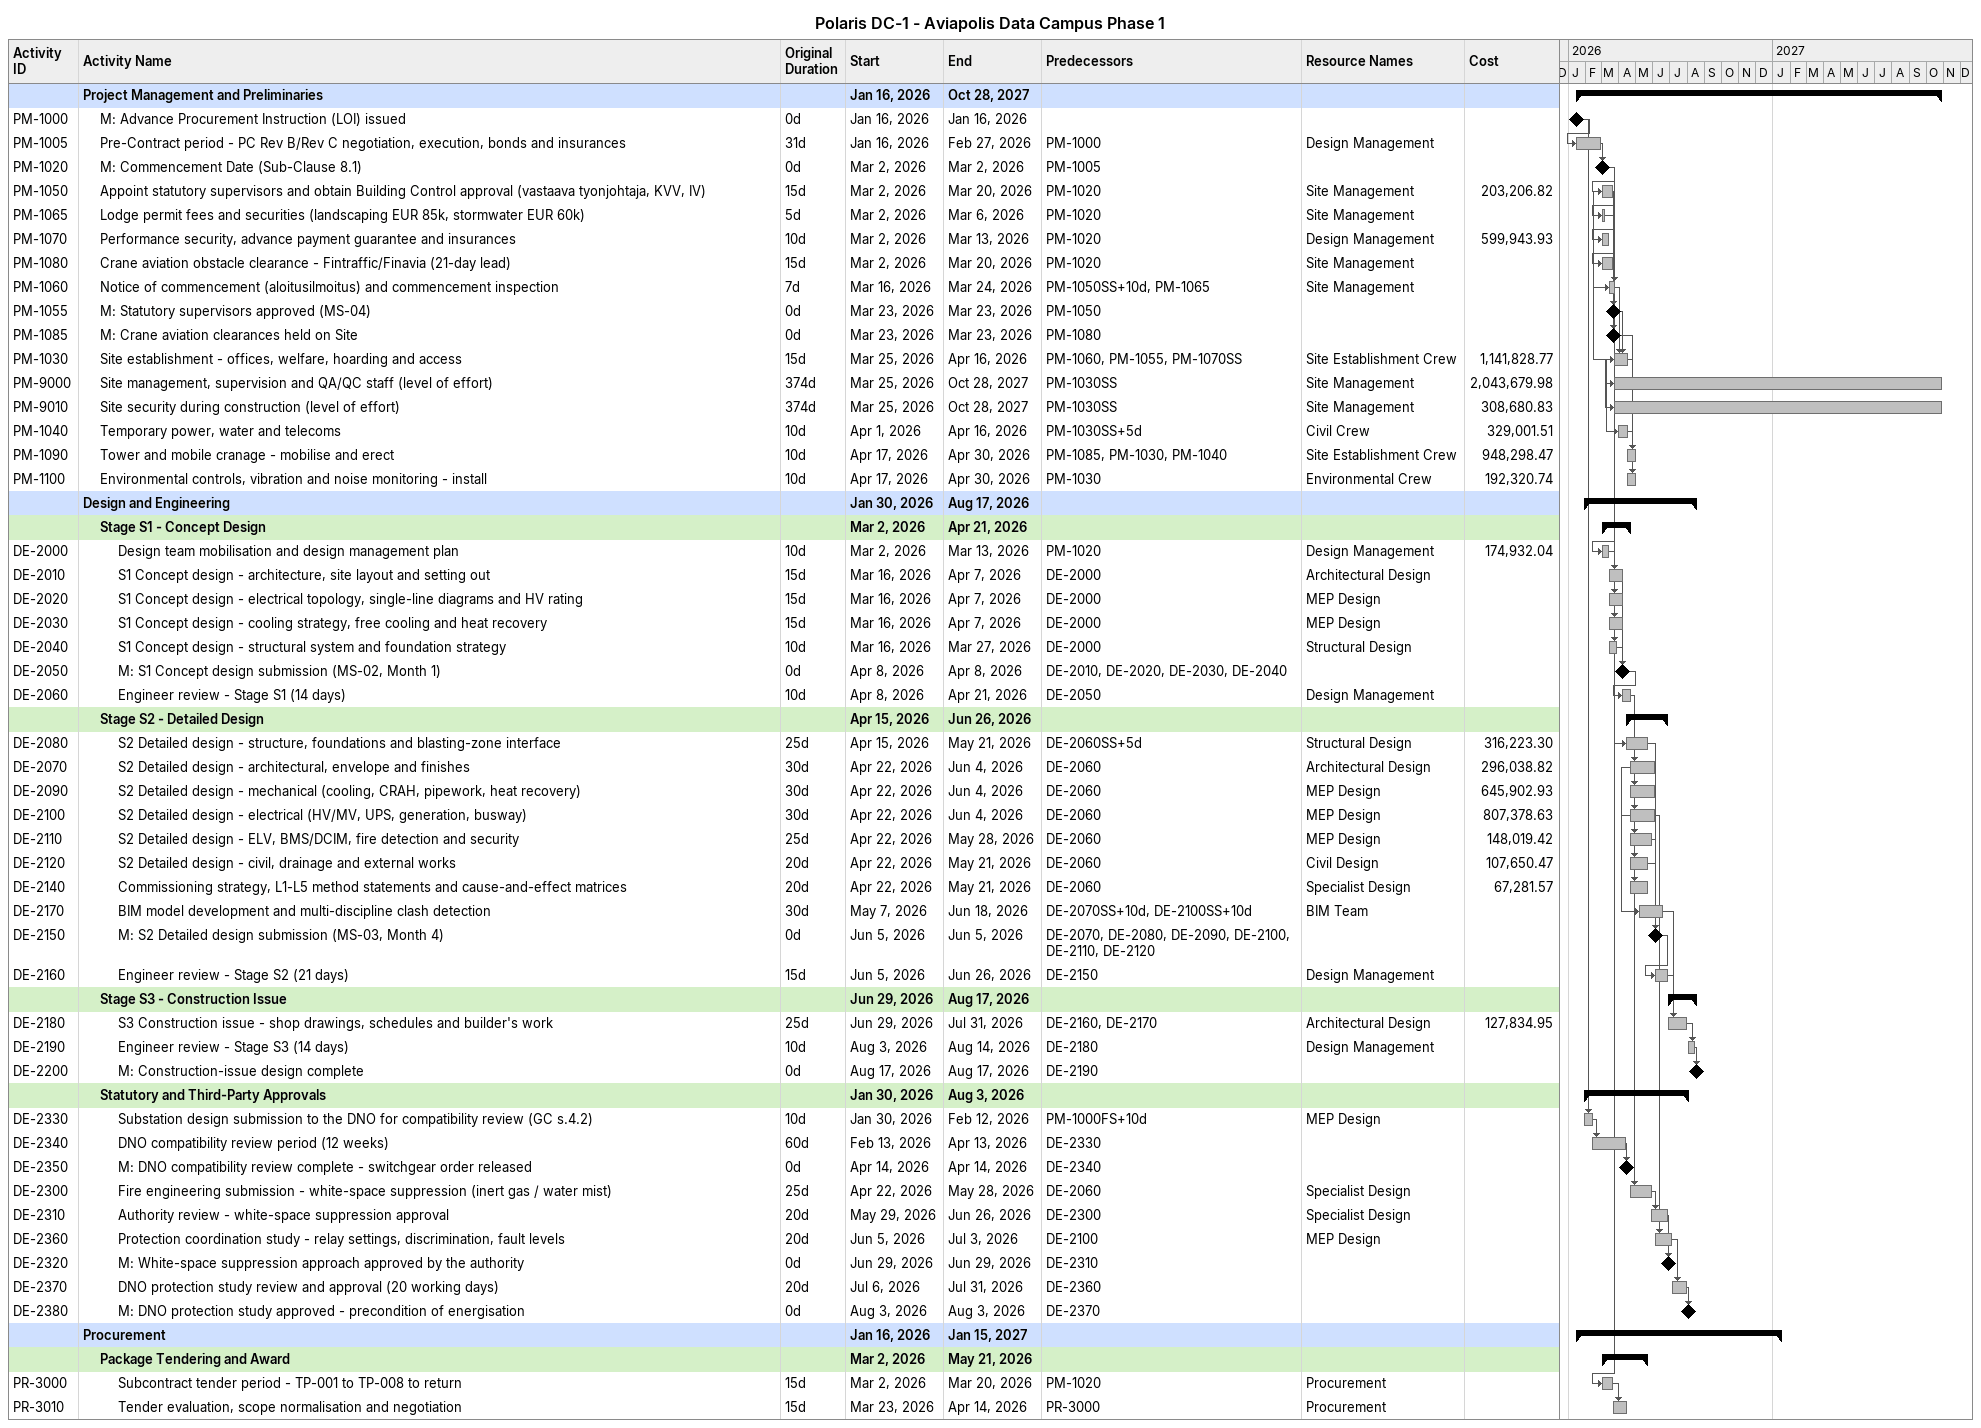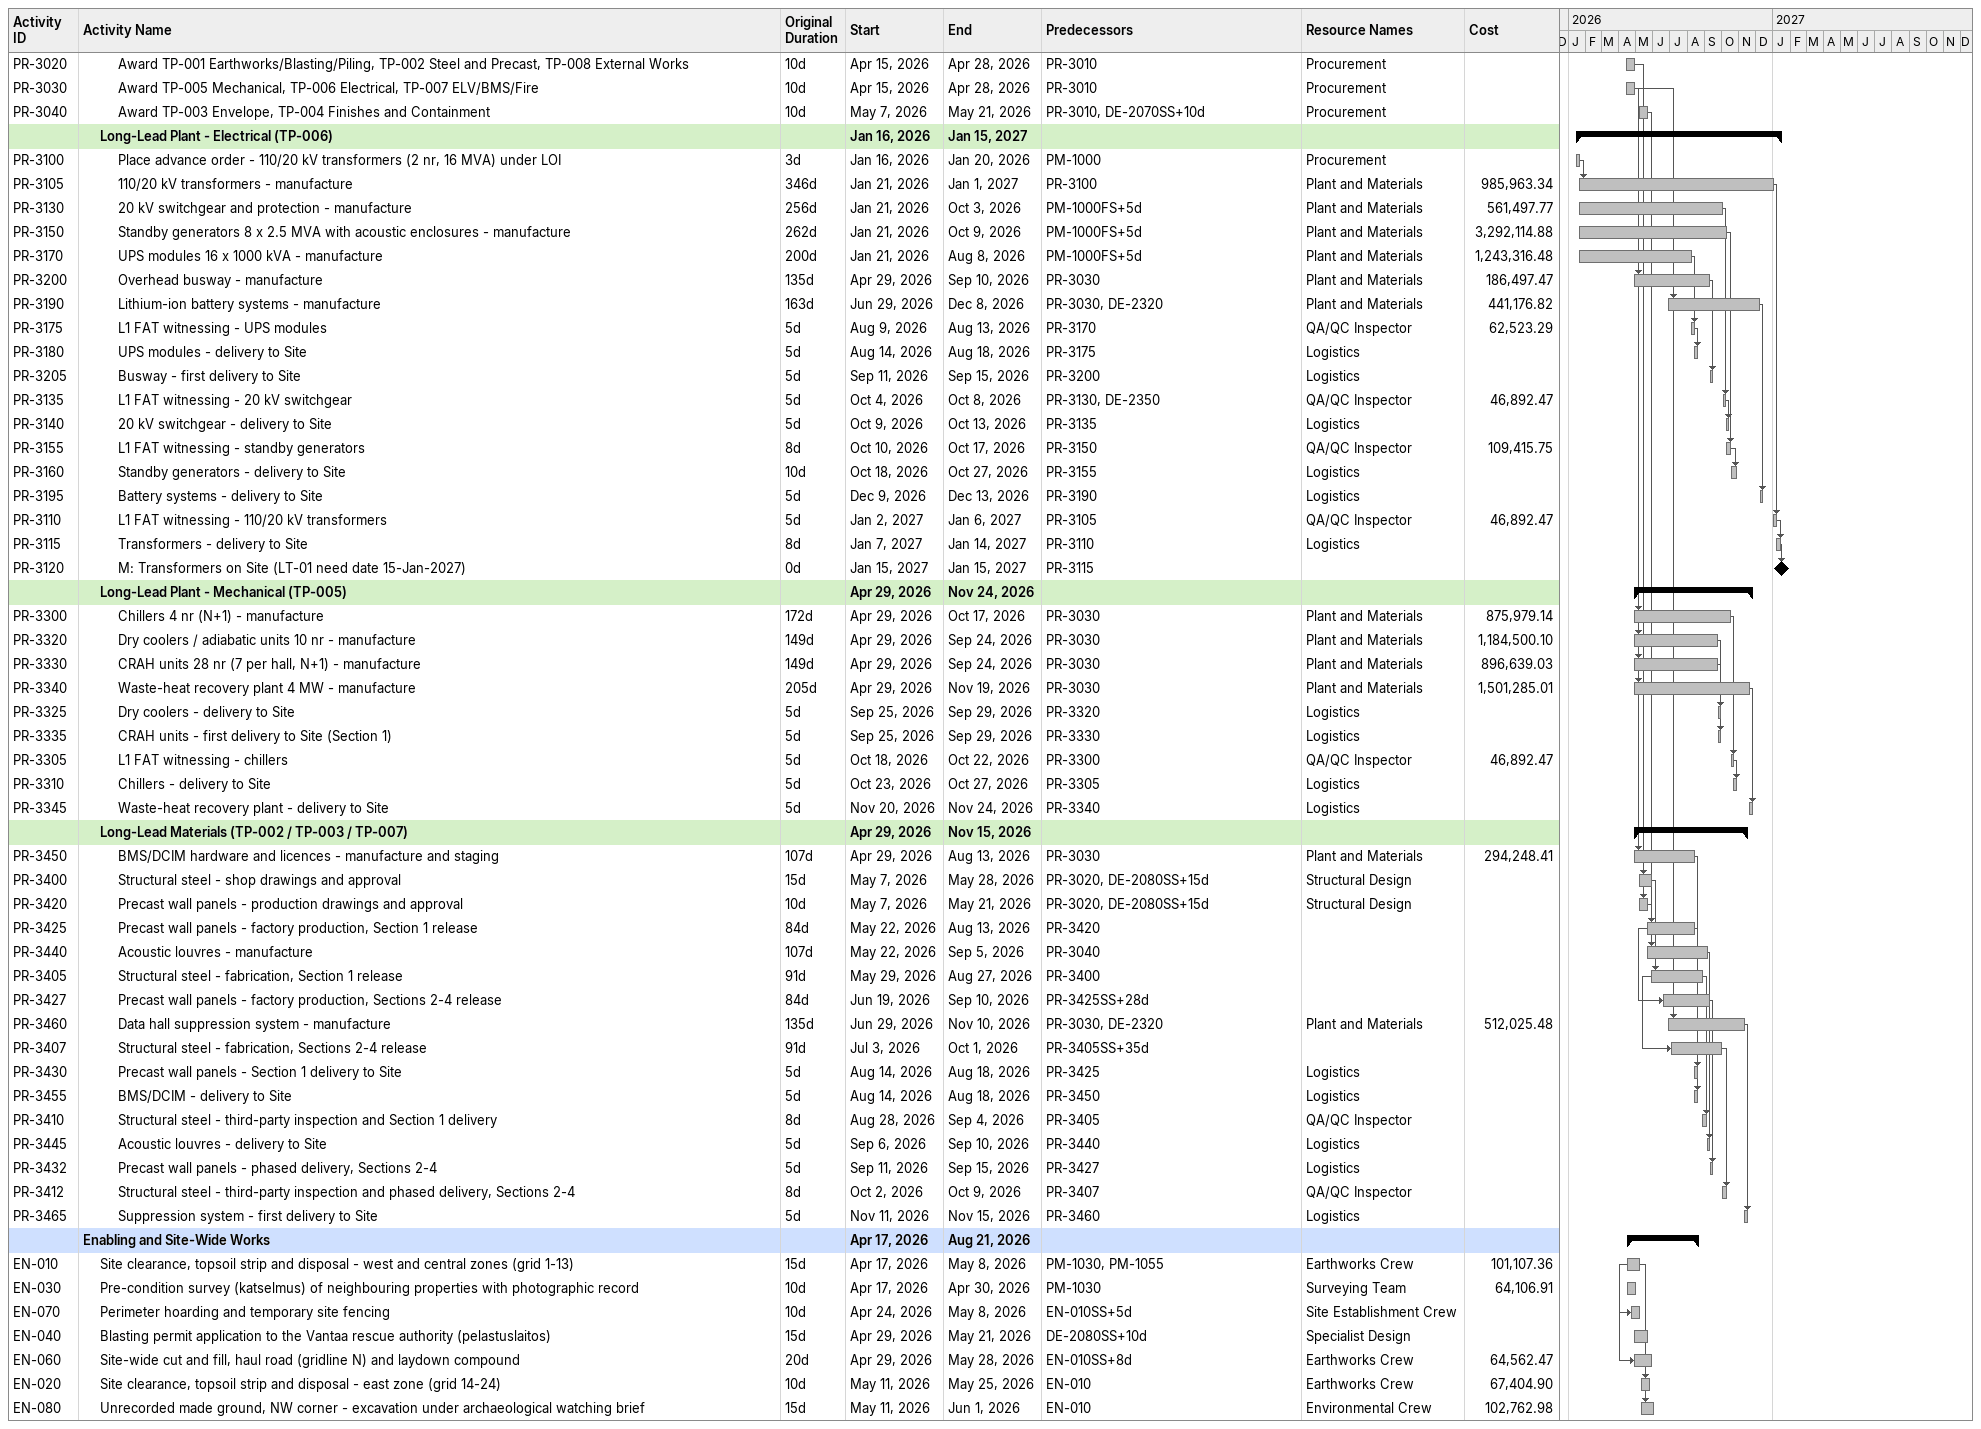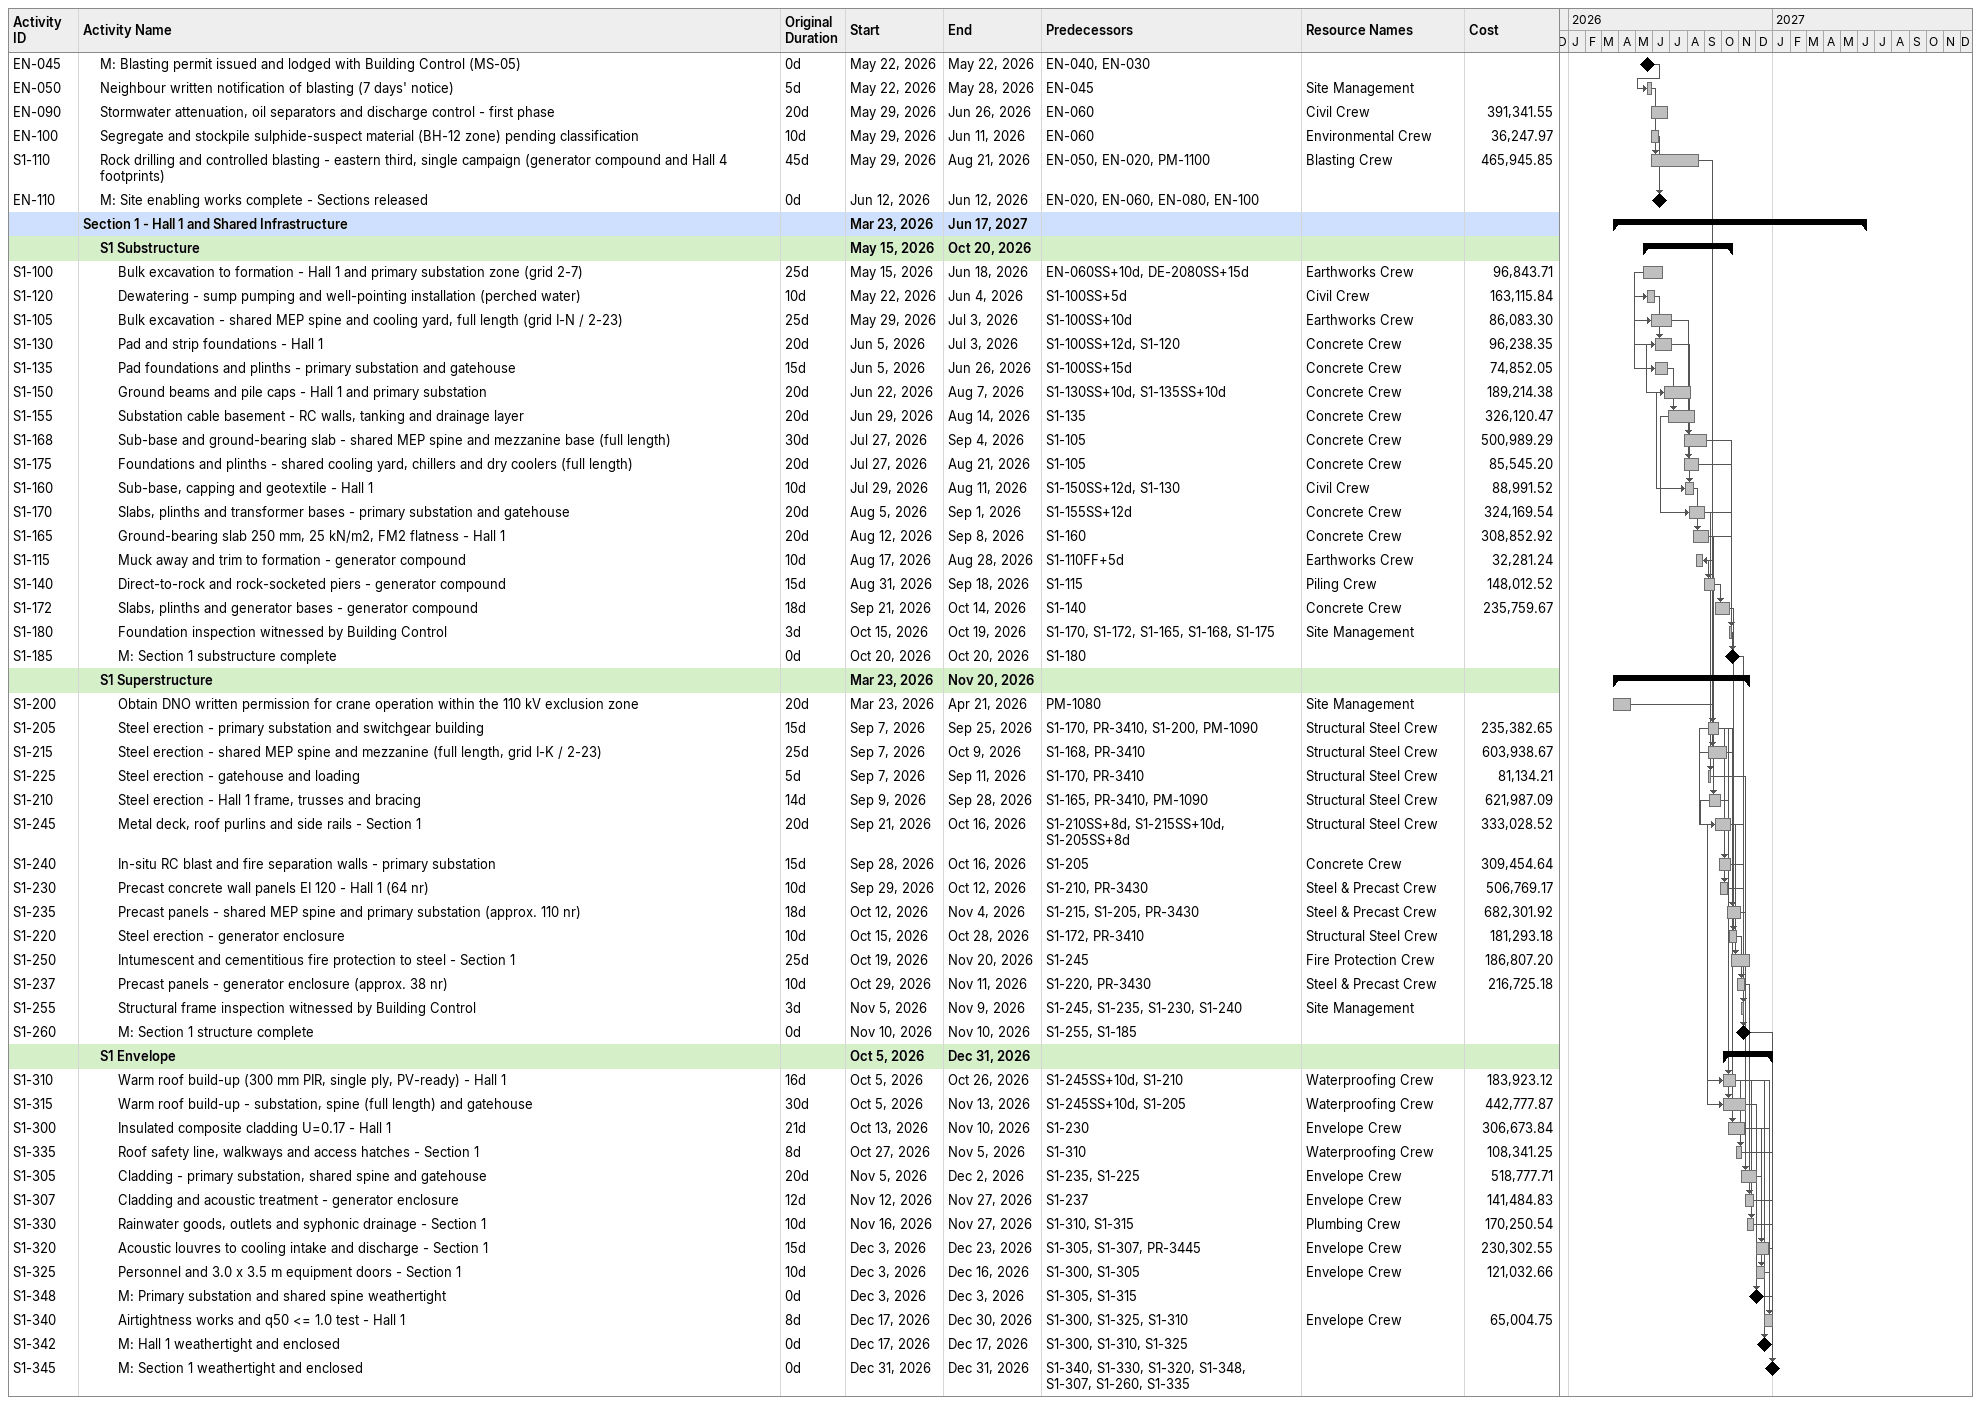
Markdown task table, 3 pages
Polaris DC-1 - Aviapolis Data Campus Phase 1

| ID | Level | Task | Original duration | Start | Finish | Predecessors | Resources | Cost |
|---|---|---|---|---|---|---|---|---|
|  | 1 | **Project Management and Preliminaries** |  | 2026-01-16 | 2027-10-28 |  |  |  |
| PM-1000 | 2 | M: Advance Procurement Instruction (LOI) issued | 0d | 2026-01-16 | 2026-01-16 |  |  |  |
| PM-1005 | 2 | Pre-Contract period - PC Rev B/Rev C negotiation, execution, bonds and insurances | 31d | 2026-01-16 | 2026-02-27 | PM-1000 | Design Management |  |
| PM-1020 | 2 | M: Commencement Date (Sub-Clause 8.1) | 0d | 2026-03-02 | 2026-03-02 | PM-1005 |  |  |
| PM-1050 | 2 | Appoint statutory supervisors and obtain Building Control approval (vastaava tyonjohtaja, KVV, IV) | 15d | 2026-03-02 | 2026-03-20 | PM-1020 | Site Management | 203206.82 |
| PM-1065 | 2 | Lodge permit fees and securities (landscaping EUR 85k, stormwater EUR 60k) | 5d | 2026-03-02 | 2026-03-06 | PM-1020 | Site Management |  |
| PM-1070 | 2 | Performance security, advance payment guarantee and insurances | 10d | 2026-03-02 | 2026-03-13 | PM-1020 | Design Management | 599943.93 |
| PM-1080 | 2 | Crane aviation obstacle clearance - Fintraffic/Finavia (21-day lead) | 15d | 2026-03-02 | 2026-03-20 | PM-1020 | Site Management |  |
| PM-1060 | 2 | Notice of commencement (aloitusilmoitus) and commencement inspection | 7d | 2026-03-16 | 2026-03-24 | PM-1050SS+10d, PM-1065 | Site Management |  |
| PM-1055 | 2 | M: Statutory supervisors approved (MS-04) | 0d | 2026-03-23 | 2026-03-23 | PM-1050 |  |  |
| PM-1085 | 2 | M: Crane aviation clearances held on Site | 0d | 2026-03-23 | 2026-03-23 | PM-1080 |  |  |
| PM-1030 | 2 | Site establishment - offices, welfare, hoarding and access | 15d | 2026-03-25 | 2026-04-16 | PM-1060, PM-1055, PM-1070SS | Site Establishment Crew | 1141828.77 |
| PM-9000 | 2 | Site management, supervision and QA/QC staff (level of effort) | 374d | 2026-03-25 | 2027-10-28 | PM-1030SS | Site Management | 2043679.98 |
| PM-9010 | 2 | Site security during construction (level of effort) | 374d | 2026-03-25 | 2027-10-28 | PM-1030SS | Site Management | 308680.83 |
| PM-1040 | 2 | Temporary power, water and telecoms | 10d | 2026-04-01 | 2026-04-16 | PM-1030SS+5d | Civil Crew | 329001.51 |
| PM-1090 | 2 | Tower and mobile cranage - mobilise and erect | 10d | 2026-04-17 | 2026-04-30 | PM-1085, PM-1030, PM-1040 | Site Establishment Crew | 948298.47 |
| PM-1100 | 2 | Environmental controls, vibration and noise monitoring - install | 10d | 2026-04-17 | 2026-04-30 | PM-1030 | Environmental Crew | 192320.74 |
|  | 1 | **Design and Engineering** |  | 2026-01-30 | 2026-08-17 |  |  |  |
|  | 2 | **Stage S1 - Concept Design** |  | 2026-03-02 | 2026-04-21 |  |  |  |
| DE-2000 | 3 | Design team mobilisation and design management plan | 10d | 2026-03-02 | 2026-03-13 | PM-1020 | Design Management | 174932.04 |
| DE-2010 | 3 | S1 Concept design - architecture, site layout and setting out | 15d | 2026-03-16 | 2026-04-07 | DE-2000 | Architectural Design |  |
| DE-2020 | 3 | S1 Concept design - electrical topology, single-line diagrams and HV rating | 15d | 2026-03-16 | 2026-04-07 | DE-2000 | MEP Design |  |
| DE-2030 | 3 | S1 Concept design - cooling strategy, free cooling and heat recovery | 15d | 2026-03-16 | 2026-04-07 | DE-2000 | MEP Design |  |
| DE-2040 | 3 | S1 Concept design - structural system and foundation strategy | 10d | 2026-03-16 | 2026-03-27 | DE-2000 | Structural Design |  |
| DE-2050 | 3 | M: S1 Concept design submission (MS-02, Month 1) | 0d | 2026-04-08 | 2026-04-08 | DE-2010, DE-2020, DE-2030, DE-2040 |  |  |
| DE-2060 | 3 | Engineer review - Stage S1 (14 days) | 10d | 2026-04-08 | 2026-04-21 | DE-2050 | Design Management |  |
|  | 2 | **Stage S2 - Detailed Design** |  | 2026-04-15 | 2026-06-26 |  |  |  |
| DE-2080 | 3 | S2 Detailed design - structure, foundations and blasting-zone interface | 25d | 2026-04-15 | 2026-05-21 | DE-2060SS+5d | Structural Design | 316223.30 |
| DE-2070 | 3 | S2 Detailed design - architectural, envelope and finishes | 30d | 2026-04-22 | 2026-06-04 | DE-2060 | Architectural Design | 296038.82 |
| DE-2090 | 3 | S2 Detailed design - mechanical (cooling, CRAH, pipework, heat recovery) | 30d | 2026-04-22 | 2026-06-04 | DE-2060 | MEP Design | 645902.93 |
| DE-2100 | 3 | S2 Detailed design - electrical (HV/MV, UPS, generation, busway) | 30d | 2026-04-22 | 2026-06-04 | DE-2060 | MEP Design | 807378.63 |
| DE-2110 | 3 | S2 Detailed design - ELV, BMS/DCIM, fire detection and security | 25d | 2026-04-22 | 2026-05-28 | DE-2060 | MEP Design | 148019.42 |
| DE-2120 | 3 | S2 Detailed design - civil, drainage and external works | 20d | 2026-04-22 | 2026-05-21 | DE-2060 | Civil Design | 107650.47 |
| DE-2140 | 3 | Commissioning strategy, L1-L5 method statements and cause-and-effect matrices | 20d | 2026-04-22 | 2026-05-21 | DE-2060 | Specialist Design | 67281.57 |
| DE-2170 | 3 | BIM model development and multi-discipline clash detection | 30d | 2026-05-07 | 2026-06-18 | DE-2070SS+10d, DE-2100SS+10d | BIM Team |  |
| DE-2150 | 3 | M: S2 Detailed design submission (MS-03, Month 4) | 0d | 2026-06-05 | 2026-06-05 | DE-2070, DE-2080, DE-2090, DE-2100, DE-2110, DE-2120 |  |  |
| DE-2160 | 3 | Engineer review - Stage S2 (21 days) | 15d | 2026-06-05 | 2026-06-26 | DE-2150 | Design Management |  |
|  | 2 | **Stage S3 - Construction Issue** |  | 2026-06-29 | 2026-08-17 |  |  |  |
| DE-2180 | 3 | S3 Construction issue - shop drawings, schedules and builder's work | 25d | 2026-06-29 | 2026-07-31 | DE-2160, DE-2170 | Architectural Design | 127834.95 |
| DE-2190 | 3 | Engineer review - Stage S3 (14 days) | 10d | 2026-08-03 | 2026-08-14 | DE-2180 | Design Management |  |
| DE-2200 | 3 | M: Construction-issue design complete | 0d | 2026-08-17 | 2026-08-17 | DE-2190 |  |  |
|  | 2 | **Statutory and Third-Party Approvals** |  | 2026-01-30 | 2026-08-03 |  |  |  |
| DE-2330 | 3 | Substation design submission to the DNO for compatibility review (GC s.4.2) | 10d | 2026-01-30 | 2026-02-12 | PM-1000FS+10d | MEP Design |  |
| DE-2340 | 3 | DNO compatibility review period (12 weeks) | 60d | 2026-02-13 | 2026-04-13 | DE-2330 |  |  |
| DE-2350 | 3 | M: DNO compatibility review complete - switchgear order released | 0d | 2026-04-14 | 2026-04-14 | DE-2340 |  |  |
| DE-2300 | 3 | Fire engineering submission - white-space suppression (inert gas / water mist) | 25d | 2026-04-22 | 2026-05-28 | DE-2060 | Specialist Design |  |
| DE-2310 | 3 | Authority review - white-space suppression approval | 20d | 2026-05-29 | 2026-06-26 | DE-2300 | Specialist Design |  |
| DE-2360 | 3 | Protection coordination study - relay settings, discrimination, fault levels | 20d | 2026-06-05 | 2026-07-03 | DE-2100 | MEP Design |  |
| DE-2320 | 3 | M: White-space suppression approach approved by the authority | 0d | 2026-06-29 | 2026-06-29 | DE-2310 |  |  |
| DE-2370 | 3 | DNO protection study review and approval (20 working days) | 20d | 2026-07-06 | 2026-07-31 | DE-2360 |  |  |
| DE-2380 | 3 | M: DNO protection study approved - precondition of energisation | 0d | 2026-08-03 | 2026-08-03 | DE-2370 |  |  |
|  | 1 | **Procurement** |  | 2026-01-16 | 2027-01-15 |  |  |  |
|  | 2 | **Package Tendering and Award** |  | 2026-03-02 | 2026-05-21 |  |  |  |
| PR-3000 | 3 | Subcontract tender period - TP-001 to TP-008 to return | 15d | 2026-03-02 | 2026-03-20 | PM-1020 | Procurement |  |
| PR-3010 | 3 | Tender evaluation, scope normalisation and negotiation | 15d | 2026-03-23 | 2026-04-14 | PR-3000 | Procurement |  |
| PR-3020 | 3 | Award TP-001 Earthworks/Blasting/Piling, TP-002 Steel and Precast, TP-008 External Works | 10d | 2026-04-15 | 2026-04-28 | PR-3010 | Procurement |  |
| PR-3030 | 3 | Award TP-005 Mechanical, TP-006 Electrical, TP-007 ELV/BMS/Fire | 10d | 2026-04-15 | 2026-04-28 | PR-3010 | Procurement |  |
| PR-3040 | 3 | Award TP-003 Envelope, TP-004 Finishes and Containment | 10d | 2026-05-07 | 2026-05-21 | PR-3010, DE-2070SS+10d | Procurement |  |
|  | 2 | **Long-Lead Plant - Electrical (TP-006)** |  | 2026-01-16 | 2027-01-15 |  |  |  |
| PR-3100 | 3 | Place advance order - 110/20 kV transformers (2 nr, 16 MVA) under LOI | 3d | 2026-01-16 | 2026-01-20 | PM-1000 | Procurement |  |
| PR-3105 | 3 | 110/20 kV transformers - manufacture | 346d | 2026-01-21 | 2027-01-01 | PR-3100 | Plant and Materials | 985963.34 |
| PR-3130 | 3 | 20 kV switchgear and protection - manufacture | 256d | 2026-01-21 | 2026-10-03 | PM-1000FS+5d | Plant and Materials | 561497.77 |
| PR-3150 | 3 | Standby generators 8 x 2.5 MVA with acoustic enclosures - manufacture | 262d | 2026-01-21 | 2026-10-09 | PM-1000FS+5d | Plant and Materials | 3292114.88 |
| PR-3170 | 3 | UPS modules 16 x 1000 kVA - manufacture | 200d | 2026-01-21 | 2026-08-08 | PM-1000FS+5d | Plant and Materials | 1243316.48 |
| PR-3200 | 3 | Overhead busway - manufacture | 135d | 2026-04-29 | 2026-09-10 | PR-3030 | Plant and Materials | 186497.47 |
| PR-3190 | 3 | Lithium-ion battery systems - manufacture | 163d | 2026-06-29 | 2026-12-08 | PR-3030, DE-2320 | Plant and Materials | 441176.82 |
| PR-3175 | 3 | L1 FAT witnessing - UPS modules | 5d | 2026-08-09 | 2026-08-13 | PR-3170 | QA/QC Inspector | 62523.29 |
| PR-3180 | 3 | UPS modules - delivery to Site | 5d | 2026-08-14 | 2026-08-18 | PR-3175 | Logistics |  |
| PR-3205 | 3 | Busway - first delivery to Site | 5d | 2026-09-11 | 2026-09-15 | PR-3200 | Logistics |  |
| PR-3135 | 3 | L1 FAT witnessing - 20 kV switchgear | 5d | 2026-10-04 | 2026-10-08 | PR-3130, DE-2350 | QA/QC Inspector | 46892.47 |
| PR-3140 | 3 | 20 kV switchgear - delivery to Site | 5d | 2026-10-09 | 2026-10-13 | PR-3135 | Logistics |  |
| PR-3155 | 3 | L1 FAT witnessing - standby generators | 8d | 2026-10-10 | 2026-10-17 | PR-3150 | QA/QC Inspector | 109415.75 |
| PR-3160 | 3 | Standby generators - delivery to Site | 10d | 2026-10-18 | 2026-10-27 | PR-3155 | Logistics |  |
| PR-3195 | 3 | Battery systems - delivery to Site | 5d | 2026-12-09 | 2026-12-13 | PR-3190 | Logistics |  |
| PR-3110 | 3 | L1 FAT witnessing - 110/20 kV transformers | 5d | 2027-01-02 | 2027-01-06 | PR-3105 | QA/QC Inspector | 46892.47 |
| PR-3115 | 3 | Transformers - delivery to Site | 8d | 2027-01-07 | 2027-01-14 | PR-3110 | Logistics |  |
| PR-3120 | 3 | M: Transformers on Site (LT-01 need date 15-Jan-2027) | 0d | 2027-01-15 | 2027-01-15 | PR-3115 |  |  |
|  | 2 | **Long-Lead Plant - Mechanical (TP-005)** |  | 2026-04-29 | 2026-11-24 |  |  |  |
| PR-3300 | 3 | Chillers 4 nr (N+1) - manufacture | 172d | 2026-04-29 | 2026-10-17 | PR-3030 | Plant and Materials | 875979.14 |
| PR-3320 | 3 | Dry coolers / adiabatic units 10 nr - manufacture | 149d | 2026-04-29 | 2026-09-24 | PR-3030 | Plant and Materials | 1184500.10 |
| PR-3330 | 3 | CRAH units 28 nr (7 per hall, N+1) - manufacture | 149d | 2026-04-29 | 2026-09-24 | PR-3030 | Plant and Materials | 896639.03 |
| PR-3340 | 3 | Waste-heat recovery plant 4 MW - manufacture | 205d | 2026-04-29 | 2026-11-19 | PR-3030 | Plant and Materials | 1501285.01 |
| PR-3325 | 3 | Dry coolers - delivery to Site | 5d | 2026-09-25 | 2026-09-29 | PR-3320 | Logistics |  |
| PR-3335 | 3 | CRAH units - first delivery to Site (Section 1) | 5d | 2026-09-25 | 2026-09-29 | PR-3330 | Logistics |  |
| PR-3305 | 3 | L1 FAT witnessing - chillers | 5d | 2026-10-18 | 2026-10-22 | PR-3300 | QA/QC Inspector | 46892.47 |
| PR-3310 | 3 | Chillers - delivery to Site | 5d | 2026-10-23 | 2026-10-27 | PR-3305 | Logistics |  |
| PR-3345 | 3 | Waste-heat recovery plant - delivery to Site | 5d | 2026-11-20 | 2026-11-24 | PR-3340 | Logistics |  |
|  | 2 | **Long-Lead Materials (TP-002 / TP-003 / TP-007)** |  | 2026-04-29 | 2026-11-15 |  |  |  |
| PR-3450 | 3 | BMS/DCIM hardware and licences - manufacture and staging | 107d | 2026-04-29 | 2026-08-13 | PR-3030 | Plant and Materials | 294248.41 |
| PR-3400 | 3 | Structural steel - shop drawings and approval | 15d | 2026-05-07 | 2026-05-28 | PR-3020, DE-2080SS+15d | Structural Design |  |
| PR-3420 | 3 | Precast wall panels - production drawings and approval | 10d | 2026-05-07 | 2026-05-21 | PR-3020, DE-2080SS+15d | Structural Design |  |
| PR-3425 | 3 | Precast wall panels - factory production, Section 1 release | 84d | 2026-05-22 | 2026-08-13 | PR-3420 |  |  |
| PR-3440 | 3 | Acoustic louvres - manufacture | 107d | 2026-05-22 | 2026-09-05 | PR-3040 |  |  |
| PR-3405 | 3 | Structural steel - fabrication, Section 1 release | 91d | 2026-05-29 | 2026-08-27 | PR-3400 |  |  |
| PR-3427 | 3 | Precast wall panels - factory production, Sections 2-4 release | 84d | 2026-06-19 | 2026-09-10 | PR-3425SS+28d |  |  |
| PR-3460 | 3 | Data hall suppression system - manufacture | 135d | 2026-06-29 | 2026-11-10 | PR-3030, DE-2320 | Plant and Materials | 512025.48 |
| PR-3407 | 3 | Structural steel - fabrication, Sections 2-4 release | 91d | 2026-07-03 | 2026-10-01 | PR-3405SS+35d |  |  |
| PR-3430 | 3 | Precast wall panels - Section 1 delivery to Site | 5d | 2026-08-14 | 2026-08-18 | PR-3425 | Logistics |  |
| PR-3455 | 3 | BMS/DCIM - delivery to Site | 5d | 2026-08-14 | 2026-08-18 | PR-3450 | Logistics |  |
| PR-3410 | 3 | Structural steel - third-party inspection and Section 1 delivery | 8d | 2026-08-28 | 2026-09-04 | PR-3405 | QA/QC Inspector |  |
| PR-3445 | 3 | Acoustic louvres - delivery to Site | 5d | 2026-09-06 | 2026-09-10 | PR-3440 | Logistics |  |
| PR-3432 | 3 | Precast wall panels - phased delivery, Sections 2-4 | 5d | 2026-09-11 | 2026-09-15 | PR-3427 | Logistics |  |
| PR-3412 | 3 | Structural steel - third-party inspection and phased delivery, Sections 2-4 | 8d | 2026-10-02 | 2026-10-09 | PR-3407 | QA/QC Inspector |  |
| PR-3465 | 3 | Suppression system - first delivery to Site | 5d | 2026-11-11 | 2026-11-15 | PR-3460 | Logistics |  |
|  | 1 | **Enabling and Site-Wide Works** |  | 2026-04-17 | 2026-08-21 |  |  |  |
| EN-010 | 2 | Site clearance, topsoil strip and disposal - west and central zones (grid 1-13) | 15d | 2026-04-17 | 2026-05-08 | PM-1030, PM-1055 | Earthworks Crew | 101107.36 |
| EN-030 | 2 | Pre-condition survey (katselmus) of neighbouring properties with photographic record | 10d | 2026-04-17 | 2026-04-30 | PM-1030 | Surveying Team | 64106.91 |
| EN-070 | 2 | Perimeter hoarding and temporary site fencing | 10d | 2026-04-24 | 2026-05-08 | EN-010SS+5d | Site Establishment Crew |  |
| EN-040 | 2 | Blasting permit application to the Vantaa rescue authority (pelastuslaitos) | 15d | 2026-04-29 | 2026-05-21 | DE-2080SS+10d | Specialist Design |  |
| EN-060 | 2 | Site-wide cut and fill, haul road (gridline N) and laydown compound | 20d | 2026-04-29 | 2026-05-28 | EN-010SS+8d | Earthworks Crew | 64562.47 |
| EN-020 | 2 | Site clearance, topsoil strip and disposal - east zone (grid 14-24) | 10d | 2026-05-11 | 2026-05-25 | EN-010 | Earthworks Crew | 67404.90 |
| EN-080 | 2 | Unrecorded made ground, NW corner - excavation under archaeological watching brief | 15d | 2026-05-11 | 2026-06-01 | EN-010 | Environmental Crew | 102762.98 |
| EN-045 | 2 | M: Blasting permit issued and lodged with Building Control (MS-05) | 0d | 2026-05-22 | 2026-05-22 | EN-040, EN-030 |  |  |
| EN-050 | 2 | Neighbour written notification of blasting (7 days' notice) | 5d | 2026-05-22 | 2026-05-28 | EN-045 | Site Management |  |
| EN-090 | 2 | Stormwater attenuation, oil separators and discharge control - first phase | 20d | 2026-05-29 | 2026-06-26 | EN-060 | Civil Crew | 391341.55 |
| EN-100 | 2 | Segregate and stockpile sulphide-suspect material (BH-12 zone) pending classification | 10d | 2026-05-29 | 2026-06-11 | EN-060 | Environmental Crew | 36247.97 |
| S1-110 | 2 | Rock drilling and controlled blasting - eastern third, single campaign (generator compound and Hall 4 footprints) | 45d | 2026-05-29 | 2026-08-21 | EN-050, EN-020, PM-1100 | Blasting Crew | 465945.85 |
| EN-110 | 2 | M: Site enabling works complete - Sections released | 0d | 2026-06-12 | 2026-06-12 | EN-020, EN-060, EN-080, EN-100 |  |  |
|  | 1 | **Section 1 - Hall 1 and Shared Infrastructure** |  | 2026-03-23 | 2027-06-17 |  |  |  |
|  | 2 | **S1 Substructure** |  | 2026-05-15 | 2026-10-20 |  |  |  |
| S1-100 | 3 | Bulk excavation to formation - Hall 1 and primary substation zone (grid 2-7) | 25d | 2026-05-15 | 2026-06-18 | EN-060SS+10d, DE-2080SS+15d | Earthworks Crew | 96843.71 |
| S1-120 | 3 | Dewatering - sump pumping and well-pointing installation (perched water) | 10d | 2026-05-22 | 2026-06-04 | S1-100SS+5d | Civil Crew | 163115.84 |
| S1-105 | 3 | Bulk excavation - shared MEP spine and cooling yard, full length (grid I-N / 2-23) | 25d | 2026-05-29 | 2026-07-03 | S1-100SS+10d | Earthworks Crew | 86083.30 |
| S1-130 | 3 | Pad and strip foundations - Hall 1 | 20d | 2026-06-05 | 2026-07-03 | S1-100SS+12d, S1-120 | Concrete Crew | 96238.35 |
| S1-135 | 3 | Pad foundations and plinths - primary substation and gatehouse | 15d | 2026-06-05 | 2026-06-26 | S1-100SS+15d | Concrete Crew | 74852.05 |
| S1-150 | 3 | Ground beams and pile caps - Hall 1 and primary substation | 20d | 2026-06-22 | 2026-08-07 | S1-130SS+10d, S1-135SS+10d | Concrete Crew | 189214.38 |
| S1-155 | 3 | Substation cable basement - RC walls, tanking and drainage layer | 20d | 2026-06-29 | 2026-08-14 | S1-135 | Concrete Crew | 326120.47 |
| S1-168 | 3 | Sub-base and ground-bearing slab - shared MEP spine and mezzanine base (full length) | 30d | 2026-07-27 | 2026-09-04 | S1-105 | Concrete Crew | 500989.29 |
| S1-175 | 3 | Foundations and plinths - shared cooling yard, chillers and dry coolers (full length) | 20d | 2026-07-27 | 2026-08-21 | S1-105 | Concrete Crew | 85545.20 |
| S1-160 | 3 | Sub-base, capping and geotextile - Hall 1 | 10d | 2026-07-29 | 2026-08-11 | S1-150SS+12d, S1-130 | Civil Crew | 88991.52 |
| S1-170 | 3 | Slabs, plinths and transformer bases - primary substation and gatehouse | 20d | 2026-08-05 | 2026-09-01 | S1-155SS+12d | Concrete Crew | 324169.54 |
| S1-165 | 3 | Ground-bearing slab 250 mm, 25 kN/m2, FM2 flatness - Hall 1 | 20d | 2026-08-12 | 2026-09-08 | S1-160 | Concrete Crew | 308852.92 |
| S1-115 | 3 | Muck away and trim to formation - generator compound | 10d | 2026-08-17 | 2026-08-28 | S1-110FF+5d | Earthworks Crew | 32281.24 |
| S1-140 | 3 | Direct-to-rock and rock-socketed piers - generator compound | 15d | 2026-08-31 | 2026-09-18 | S1-115 | Piling Crew | 148012.52 |
| S1-172 | 3 | Slabs, plinths and generator bases - generator compound | 18d | 2026-09-21 | 2026-10-14 | S1-140 | Concrete Crew | 235759.67 |
| S1-180 | 3 | Foundation inspection witnessed by Building Control | 3d | 2026-10-15 | 2026-10-19 | S1-170, S1-172, S1-165, S1-168, S1-175 | Site Management |  |
| S1-185 | 3 | M: Section 1 substructure complete | 0d | 2026-10-20 | 2026-10-20 | S1-180 |  |  |
|  | 2 | **S1 Superstructure** |  | 2026-03-23 | 2026-11-20 |  |  |  |
| S1-200 | 3 | Obtain DNO written permission for crane operation within the 110 kV exclusion zone | 20d | 2026-03-23 | 2026-04-21 | PM-1080 | Site Management |  |
| S1-205 | 3 | Steel erection - primary substation and switchgear building | 15d | 2026-09-07 | 2026-09-25 | S1-170, PR-3410, S1-200, PM-1090 | Structural Steel Crew | 235382.65 |
| S1-215 | 3 | Steel erection - shared MEP spine and mezzanine (full length, grid I-K / 2-23) | 25d | 2026-09-07 | 2026-10-09 | S1-168, PR-3410 | Structural Steel Crew | 603938.67 |
| S1-225 | 3 | Steel erection - gatehouse and loading | 5d | 2026-09-07 | 2026-09-11 | S1-170, PR-3410 | Structural Steel Crew | 81134.21 |
| S1-210 | 3 | Steel erection - Hall 1 frame, trusses and bracing | 14d | 2026-09-09 | 2026-09-28 | S1-165, PR-3410, PM-1090 | Structural Steel Crew | 621987.09 |
| S1-245 | 3 | Metal deck, roof purlins and side rails - Section 1 | 20d | 2026-09-21 | 2026-10-16 | S1-210SS+8d, S1-215SS+10d, S1-205SS+8d | Structural Steel Crew | 333028.52 |
| S1-240 | 3 | In-situ RC blast and fire separation walls - primary substation | 15d | 2026-09-28 | 2026-10-16 | S1-205 | Concrete Crew | 309454.64 |
| S1-230 | 3 | Precast concrete wall panels EI 120 - Hall 1 (64 nr) | 10d | 2026-09-29 | 2026-10-12 | S1-210, PR-3430 | Steel & Precast Crew | 506769.17 |
| S1-235 | 3 | Precast panels - shared MEP spine and primary substation (approx. 110 nr) | 18d | 2026-10-12 | 2026-11-04 | S1-215, S1-205, PR-3430 | Steel & Precast Crew | 682301.92 |
| S1-220 | 3 | Steel erection - generator enclosure | 10d | 2026-10-15 | 2026-10-28 | S1-172, PR-3410 | Structural Steel Crew | 181293.18 |
| S1-250 | 3 | Intumescent and cementitious fire protection to steel - Section 1 | 25d | 2026-10-19 | 2026-11-20 | S1-245 | Fire Protection Crew | 186807.20 |
| S1-237 | 3 | Precast panels - generator enclosure (approx. 38 nr) | 10d | 2026-10-29 | 2026-11-11 | S1-220, PR-3430 | Steel & Precast Crew | 216725.18 |
| S1-255 | 3 | Structural frame inspection witnessed by Building Control | 3d | 2026-11-05 | 2026-11-09 | S1-245, S1-235, S1-230, S1-240 | Site Management |  |
| S1-260 | 3 | M: Section 1 structure complete | 0d | 2026-11-10 | 2026-11-10 | S1-255, S1-185 |  |  |
|  | 2 | **S1 Envelope** |  | 2026-10-05 | 2026-12-31 |  |  |  |
| S1-310 | 3 | Warm roof build-up (300 mm PIR, single ply, PV-ready) - Hall 1 | 16d | 2026-10-05 | 2026-10-26 | S1-245SS+10d, S1-210 | Waterproofing Crew | 183923.12 |
| S1-315 | 3 | Warm roof build-up - substation, spine (full length) and gatehouse | 30d | 2026-10-05 | 2026-11-13 | S1-245SS+10d, S1-205 | Waterproofing Crew | 442777.87 |
| S1-300 | 3 | Insulated composite cladding U=0.17 - Hall 1 | 21d | 2026-10-13 | 2026-11-10 | S1-230 | Envelope Crew | 306673.84 |
| S1-335 | 3 | Roof safety line, walkways and access hatches - Section 1 | 8d | 2026-10-27 | 2026-11-05 | S1-310 | Waterproofing Crew | 108341.25 |
| S1-305 | 3 | Cladding - primary substation, shared spine and gatehouse | 20d | 2026-11-05 | 2026-12-02 | S1-235, S1-225 | Envelope Crew | 518777.71 |
| S1-307 | 3 | Cladding and acoustic treatment - generator enclosure | 12d | 2026-11-12 | 2026-11-27 | S1-237 | Envelope Crew | 141484.83 |
| S1-330 | 3 | Rainwater goods, outlets and syphonic drainage - Section 1 | 10d | 2026-11-16 | 2026-11-27 | S1-310, S1-315 | Plumbing Crew | 170250.54 |
| S1-320 | 3 | Acoustic louvres to cooling intake and discharge - Section 1 | 15d | 2026-12-03 | 2026-12-23 | S1-305, S1-307, PR-3445 | Envelope Crew | 230302.55 |
| S1-325 | 3 | Personnel and 3.0 x 3.5 m equipment doors - Section 1 | 10d | 2026-12-03 | 2026-12-16 | S1-300, S1-305 | Envelope Crew | 121032.66 |
| S1-348 | 3 | M: Primary substation and shared spine weathertight | 0d | 2026-12-03 | 2026-12-03 | S1-305, S1-315 |  |  |
| S1-340 | 3 | Airtightness works and q50 <= 1.0 test - Hall 1 | 8d | 2026-12-17 | 2026-12-30 | S1-300, S1-325, S1-310 | Envelope Crew | 65004.75 |
| S1-342 | 3 | M: Hall 1 weathertight and enclosed | 0d | 2026-12-17 | 2026-12-17 | S1-300, S1-310, S1-325 |  |  |
| S1-345 | 3 | M: Section 1 weathertight and enclosed | 0d | 2026-12-31 | 2026-12-31 | S1-340, S1-330, S1-320, S1-348, S1-307, S1-260, S1-335 |  |  |
